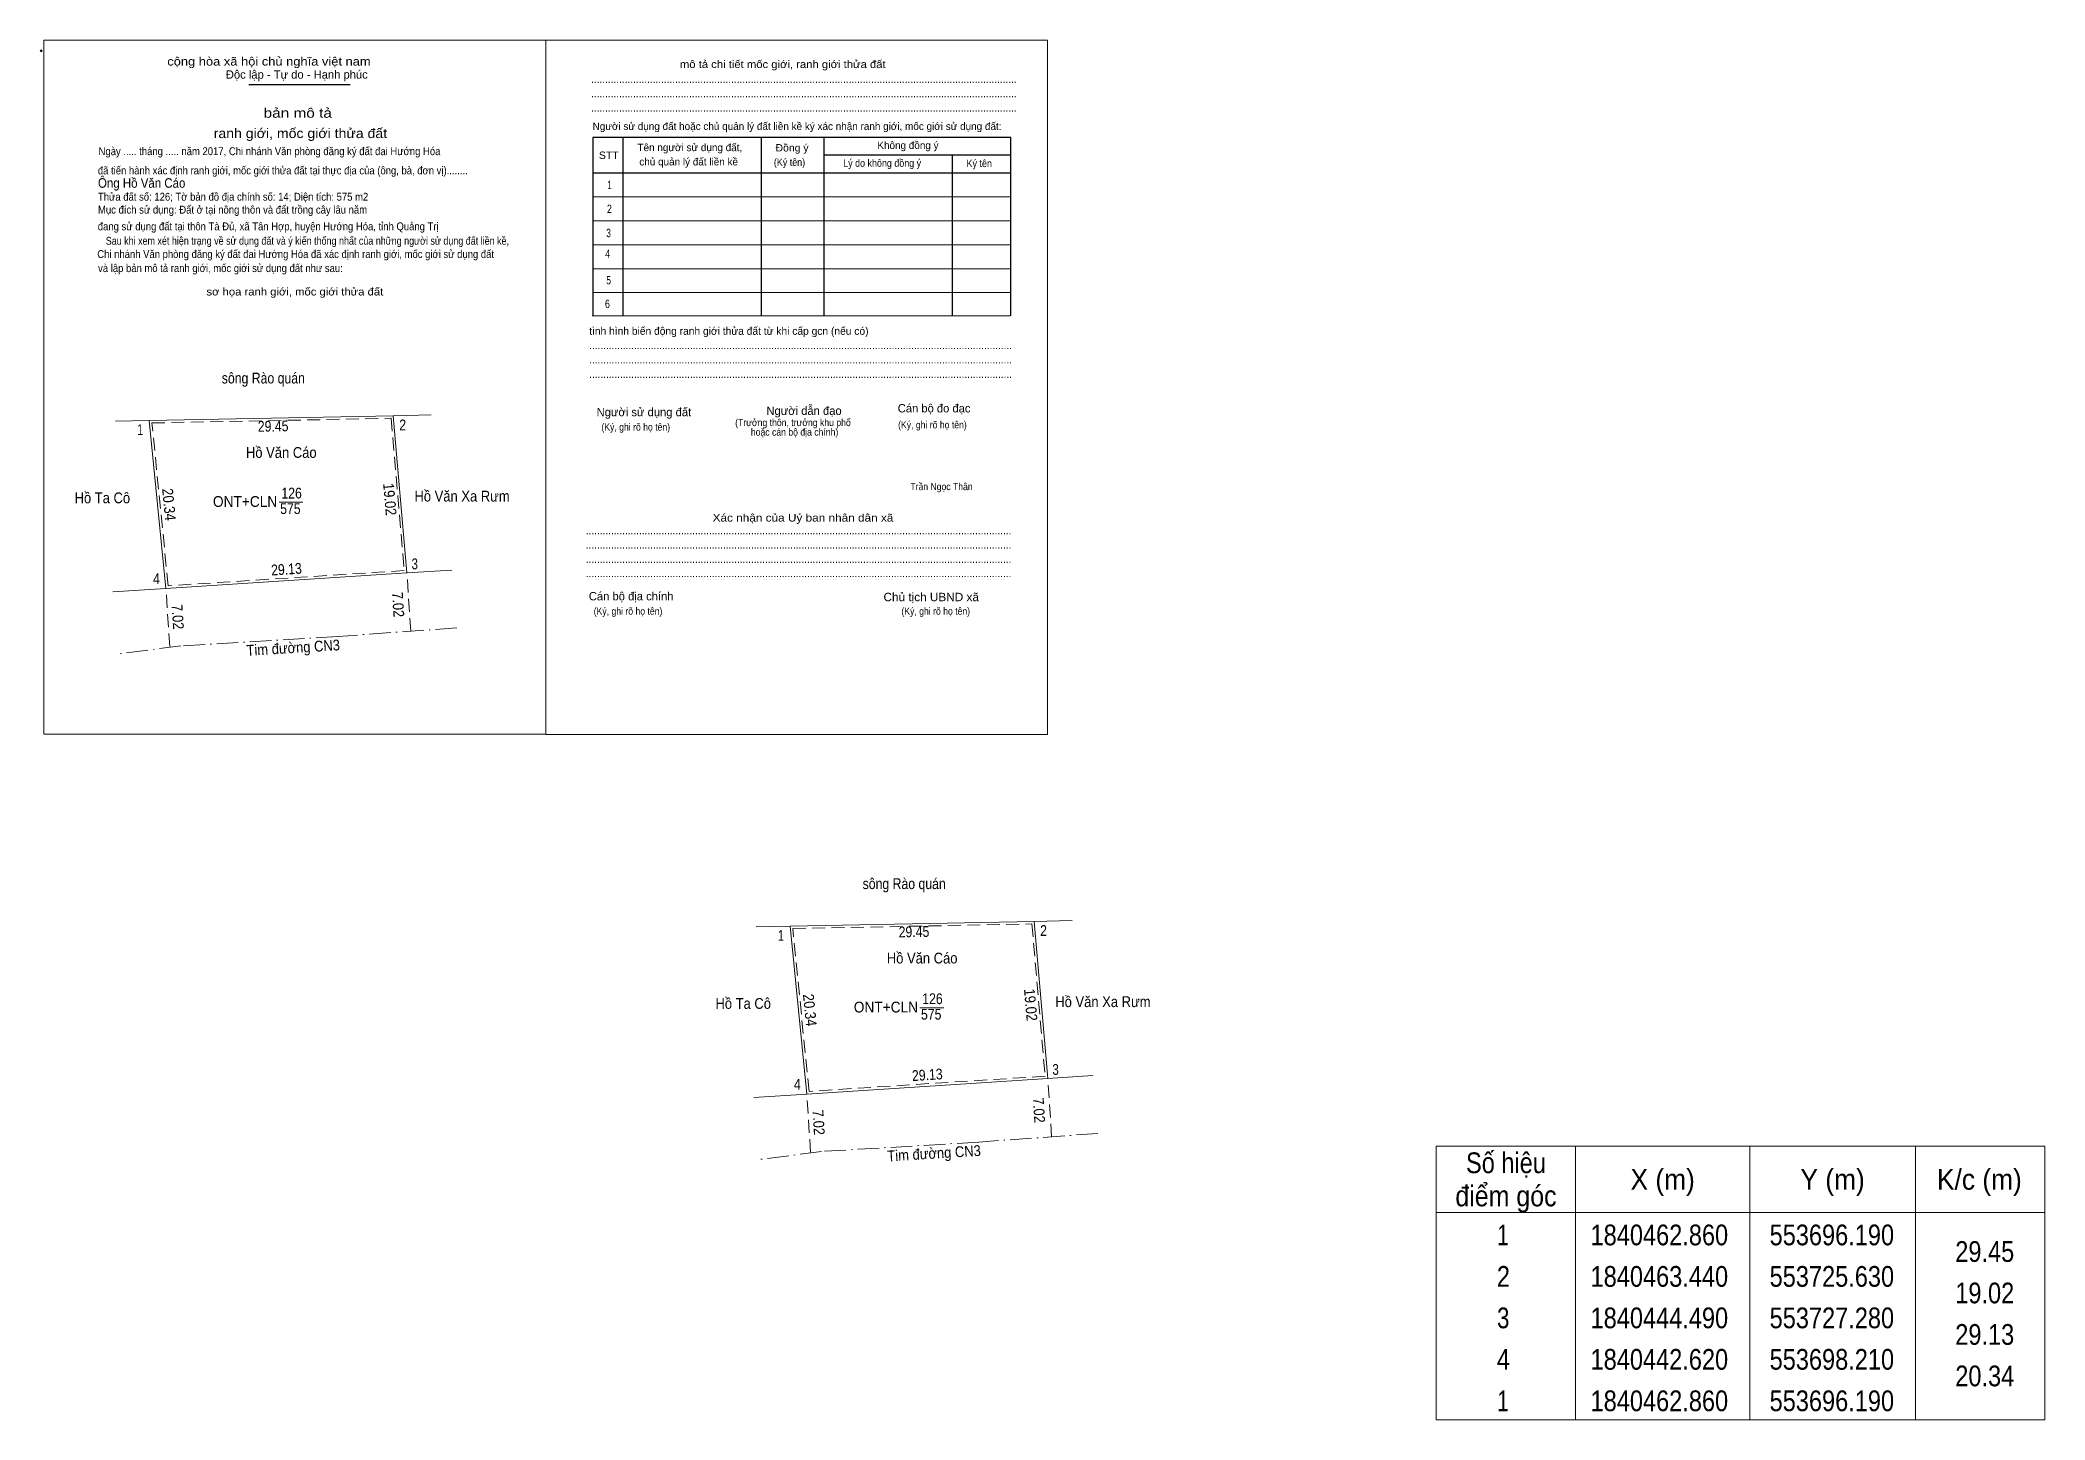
# Model space of a CAD drawing. Header units: metres. Extents: x 553606 to 553848, y 1840403 to 1840570.
import ezdxf
from ezdxf.enums import TextEntityAlignment as Align

# ---------------------------------------------------------------- set-up
doc = ezdxf.new("R2010")
doc.units = ezdxf.units.M
doc.header["$LTSCALE"] = 0.52
doc.header["$PDMODE"] = 32
doc.header["$PDSIZE"] = 0.26
doc.linetypes.add('DOT_DASHED', pattern=[7.7, 5, -1.2, 0.3, -1.2])
doc.linetypes.add('MEDIUM_DASHED', pattern=[4.5, 3, -1.5])
for name, color, linetype, lineweight in [('1', 7, 'Continuous', 13), ('10', 7, 'Continuous', 13), ('2', 7, 'Continuous', 13), ('22', 7, 'DOT_DASHED', 13), ('32', 7, 'MEDIUM_DASHED', 13), ('63', 7, 'Continuous', 13)]:
    doc.layers.add(name, color=color, linetype=linetype, lineweight=lineweight)
for name, color, linetype in [('13', 7, 'Continuous'), ('15', 7, 'Continuous'), ('4', 7, 'Continuous')]:
    doc.layers.add(name, color=color, linetype=linetype)

msp = doc.modelspace()

# ---------------------------------------------------------------- linework, layer by layer
at = {"layer": '1'}
for points in [[(553618.9, 1840523.82), (553648.34, 1840524.4), (553649.99, 1840505.45), (553620.92, 1840503.58)], [(553696.19, 1840462.86), (553725.63, 1840463.44), (553727.28, 1840444.49), (553698.21, 1840442.62)]]:
    msp.add_lwpolyline(points, close=True, dxfattribs=at)
at = {"layer": '1', "linetype": 'MEDIUM_DASHED'}
for points in [[(553619.23, 1840523.53), (553648.07, 1840524.09), (553649.66, 1840505.73), (553621.19, 1840503.9)], [(553696.52, 1840462.57), (553725.36, 1840463.13), (553726.95, 1840444.77), (553698.48, 1840442.94)]]:
    msp.add_lwpolyline(points, close=True, dxfattribs=at)
at = {"layer": '10'}
for p, q in [((553614.83, 1840523.74), (553618.9, 1840523.82)), ((553618.9, 1840523.82), (553648.34, 1840524.4)), ((553620.92, 1840503.58), (553618.9, 1840523.82)), ((553648.34, 1840524.4), (553652.92, 1840524.49)), ((553649.99, 1840505.45), (553648.34, 1840524.4)), ((553649.99, 1840505.45), (553655.4, 1840505.8)), ((553614.52, 1840503.17), (553620.92, 1840503.58)), ((553620.92, 1840503.58), (553649.99, 1840505.45)), ((553692.12, 1840462.78), (553696.19, 1840462.86)), ((553696.19, 1840462.86), (553725.63, 1840463.44)), ((553698.21, 1840442.62), (553696.19, 1840462.86)), ((553725.63, 1840463.44), (553730.21, 1840463.53)), ((553727.28, 1840444.49), (553725.63, 1840463.44)), ((553691.81, 1840442.21), (553698.21, 1840442.62)), ((553698.21, 1840442.62), (553727.28, 1840444.49)), ((553727.28, 1840444.49), (553732.69, 1840444.84))]:
    msp.add_line(p, q, dxfattribs=at)
at = {"layer": '2', "lineweight": 25}
for p, q in [((553630.9, 1840564.33), (553643.14, 1840564.33)), ((553676.02, 1840557.94), (553676.02, 1840536.45)), ((553692.72, 1840557.86), (553692.72, 1840536.45)), ((553700.25, 1840557.86), (553700.25, 1840536.45)), ((553700.25, 1840555.87), (553722.82, 1840555.87)), ((553715.75, 1840555.87), (553715.75, 1840536.45)), ((553672.4, 1840553.67), (553722.82, 1840553.67))]:
    msp.add_line(p, q, dxfattribs=at)
at = {"layer": '2'}
for p, q in [((553672.4, 1840550.79), (553722.82, 1840550.79)), ((553672.4, 1840547.9), (553722.82, 1840547.9)), ((553672.4, 1840545.01), (553722.82, 1840545.01)), ((553672.4, 1840542.13), (553722.82, 1840542.13)), ((553672.4, 1840539.24), (553722.82, 1840539.24)), ((553672.31, 1840536.45), (553722.74, 1840536.45)), ((553634.56, 1840513.99), (553637.44, 1840513.99)), ((553711.85, 1840453.03), (553714.73, 1840453.03))]:
    msp.add_line(p, q, dxfattribs=at)
for points in [[(553606.2, 1840569.69), (553666.72, 1840569.69), (553666.72, 1840485.99), (553606.2, 1840485.99)], [(553666.72, 1840569.69), (553727.24, 1840569.69), (553727.24, 1840485.98), (553666.72, 1840485.98)], [(553666.72, 1840569.69), (553727.24, 1840569.69), (553727.24, 1840485.98), (553666.72, 1840485.98)]]:
    msp.add_lwpolyline(points, close=True, dxfattribs=at)
at = {"layer": '2', "lineweight": 25}
msp.add_lwpolyline([(553722.82, 1840536.45), (553722.82, 1840557.94), (553672.4, 1840557.94), (553672.4, 1840536.45)], dxfattribs=at)
at = {"layer": '2'}
msp.add_point((553605.87, 1840568.4), dxfattribs=at)
at = {"layer": '22'}
for p, q in [((553656.02, 1840498.83), (553641.67, 1840497.79)), ((553733.31, 1840437.87), (553718.96, 1840436.83))]:
    msp.add_line(p, q, dxfattribs=at)
for points in [[(553641.63, 1840497.79), (553622.71, 1840496.65), (553615.05, 1840495.67)], [(553718.92, 1840436.83), (553700, 1840435.69), (553692.34, 1840434.71)]]:
    msp.add_lwpolyline(points, dxfattribs=at)
at = {"layer": '32'}
for p, q in [((553621.37, 1840496.57), (553620.92, 1840503.58)), ((553650.44, 1840498.43), (553649.99, 1840505.45)), ((553698.66, 1840435.61), (553698.21, 1840442.62)), ((553727.73, 1840437.47), (553727.28, 1840444.49))]:
    msp.add_line(p, q, dxfattribs=at)
at = {"layer": '63'}
for p, q in [((553790.93, 1840436.33), (553790.93, 1840403.33)), ((553811.93, 1840436.33), (553811.93, 1840403.33)), ((553831.93, 1840436.33), (553831.93, 1840403.33)), ((553774.13, 1840428.33), (553847.53, 1840428.33))]:
    msp.add_line(p, q, dxfattribs=at)
msp.add_lwpolyline([(553774.13, 1840436.33), (553847.53, 1840436.33), (553847.53, 1840403.33), (553774.13, 1840403.33)], close=True, dxfattribs=at)

# ---------------------------------------------------------------- texts
at = {"layer": '13', "width": 0.85}
for p in [(553636.075, 1840514.42), (553713.365, 1840453.46)]:
    msp.add_text('126', height=1.3, dxfattribs=at).set_placement(p, align=Align.CENTER)
at = {"layer": '15', "width": 0.9}
for s, p in [('Hồ Văn Cáo', (553634.83, 1840519.32)), ('Hồ Ta Cô', (553613.25, 1840513.85)), ('Hồ Văn Xa Rưm', (553656.63, 1840514.06)), ('Hồ Văn Cáo', (553712.12, 1840458.36)), ('Hồ Ta Cô', (553690.54, 1840452.89)), ('Hồ Văn Xa Rưm', (553733.92, 1840453.1))]:
    msp.add_text(s, height=1.3, dxfattribs=at).set_placement(p, align=Align.CENTER)
at = {"layer": '2'}
for s, height, width, p in [('cộng hòa xã hội chủ nghĩa việt nam', 1.01, 1.15, (553621.08, 1840566.62)), ('........................................................................................................................................................', 1.01, 0.9, (553672.19, 1840564.52)), ('........................................................................................................................................................', 1.01, 0.9, (553672.19, 1840562.79)), ('........................................................................................................................................................', 1.01, 0.9, (553672.19, 1840561.06)), ('Ngày ..... tháng ..... năm 2017, Chi nhánh Văn phòng đăng ký đất đai Hướng Hóa', 0.9513, 0.9, (553612.79, 1840555.82)), ('STT', 0.8945, 1.05, (553673.14, 1840555.36)), ('Đồng ý', 0.8945, 1.05, (553694.44, 1840556.26)), (' đã tiến hành xác định ranh giới, mốc giới thửa đất tại thực địa của (ông, bà, đơn vị)........', 0.9491, 0.9, (553612.39, 1840553.5)), ('(Ký tên)', 0.8945, 0.9, (553694.24, 1840554.52)), ('Lý do không đồng ý', 0.8945, 0.9, (553702.6, 1840554.42)), ('Ký tên', 0.8945, 0.9, (553717.48, 1840554.38)), ('Ông Hồ Văn Cáo', 1.15, 0.9, (553612.72, 1840551.89)), ('Thửa đất số: 126; Tờ bản đồ địa chính số: 14; Diện tích: 575 m2', 0.95, 0.9, (553612.72, 1840550.33)), ('Mục đích sử dụng: Đất ở tại nông thôn và đất trồng cây lâu năm', 0.9516, 0.9, (553612.72, 1840548.77)), ('đang sử dụng đất tại thôn Tà Đủ, xã Tân Hợp, huyện Hướng Hóa, tỉnh Quảng Trị', 0.9501, 0.9, (553612.7, 1840546.76)), ('Chi nhánh Văn phòng đăng ký đất đai Hướng Hóa đã xác định ranh giới, mốc giới sử dụng đất', 0.9491, 0.9, (553612.64, 1840543.42)), ('Sau khi xem xét hiện trạng về sử dụng đất và ý kiến thống nhất của những người sử dụng đất liền kề,', 0.9491, 0.85, (553613.66, 1840545.02)), (' và lập bản mô tả ranh giới, mốc giới sử dụng đất như sau:', 0.9491, 0.9, (553612.42, 1840541.72)), ('.......................................................................................................................................................', 1.01, 0.9, (553671.96, 1840532.43)), ('.......................................................................................................................................................', 1.01, 0.9, (553671.96, 1840530.7)), ('.......................................................................................................................................................', 1.01, 0.9, (553671.96, 1840528.96)), ('(Ký, ghi rõ họ tên)', 0.8657, 0.9, (553673.44, 1840522.61)), ('(Ký, ghi rõ họ tên)', 0.8657, 0.9, (553709.22, 1840522.88)), ('Trần Ngọc Thân', 0.8636, 0.9, (553710.7, 1840515.43)), ('........................................................................................................................................................', 1.01, 0.9, (553671.55, 1840510.11)), ('........................................................................................................................................................', 1.01, 0.9, (553671.55, 1840508.39)), ('........................................................................................................................................................', 1.01, 0.9, (553671.55, 1840506.66)), ('........................................................................................................................................................', 1.01, 0.9, (553671.55, 1840504.94)), ('Chủ tịch UBND xã', 1.01, 1.05, (553707.46, 1840502.04)), ('(Ký, ghi rõ họ tên)', 0.8657, 0.9, (553672.51, 1840500.41)), ('(Ký, ghi rõ họ tên)', 0.8657, 0.9, (553709.62, 1840500.41))]:
    msp.add_text(s, height=height, dxfattribs=dict(at, width=width)).set_placement(p)
for s, height, p in [('Độc lập - Tự do - Hạnh phúc', 1.01, (553628.14, 1840565.04)), ('Người sử dụng đất hoặc chủ quản lý đất liền kề ký xác nhận ranh giới, mốc giới sử dụng đất:', 0.8945, (553672.38, 1840558.86)), ('Tên người sử dụng đất,', 0.8945, (553677.79, 1840556.3)), ('Không đồng ý', 0.8945, (553706.72, 1840556.56)), ('chủ quản lý đất liền kề', 0.8945, (553678.01, 1840554.58)), ('tình hình biến động ranh giới thửa đất từ khi cấp gcn (nếu có)', 0.9233, (553671.96, 1840534.16)), ('Người sử dụng đất', 1.01, (553672.86, 1840524.34)), ('Người dẫn đạo', 1.01, (553693.34, 1840524.5)), ('Cán bộ đo đạc', 1.008, (553709.18, 1840524.8)), ('Cán bộ địa chính', 1.01, (553671.92, 1840502.14))]:
    msp.add_text(s, height=height, dxfattribs=at).set_placement(p)
for s, height, width, p in [('mô tả chi tiết mốc giới, ranh giới thửa đất', 0.9233, 1.1, (553695.31, 1840566.32)), ('bản mô tả', 1.154, 1.2, (553636.815, 1840560.33)), ('ranh giới, mốc giới thửa đất', 1.154, 1.1, (553637.135, 1840557.88)), ('1', 1.01, 0.65, (553674.415, 1840551.72)), ('2', 1.01, 0.8, (553674.405, 1840548.84)), ('3', 1.01, 0.75, (553674.3, 1840545.93)), ('4', 1.01, 0.8, (553674.19, 1840543.42)), ('sơ họa ranh giới, mốc giới thửa đất', 0.9233, 1.1, (553636.465, 1840538.9)), ('5', 1.01, 0.75, (553674.31, 1840540.24)), ('6', 1.01, 0.8, (553674.165, 1840537.38)), ('(Trưởng thôn, trưởng khu phố', 0.8657, 0.9, (553696.54, 1840523.15)), ('hoặc cán bộ địa chính)', 0.8657, 0.9, (553696.735, 1840522)), ('Xác nhận của Uỷ ban nhân dân xã', 0.9238, 1.15, (553697.75, 1840511.64))]:
    msp.add_text(s, height=height, dxfattribs=dict(at, width=width)).set_placement(p, align=Align.CENTER)
at = {"layer": '2', "width": 0.95}
for p in [(553634.34, 1840513.41), (553711.63, 1840452.45)]:
    msp.add_text('ONT+CLN', height=1.3, dxfattribs=at).set_placement(p, align=Align.RIGHT)
at = {"layer": '32', "width": 0.9}
for p in [(553648.2762, 1840501.5816), (553621.6962, 1840500.1116), (553698.9862, 1840439.1516), (553725.5662, 1840440.6216)]:
    msp.add_text('7.02', height=1.3, rotation=273.673, dxfattribs=at).set_placement(p, align=Align.CENTER)
at = {"layer": '4', "width": 0.85}
for p in [(553635.925, 1840512.55), (553713.215, 1840451.59)]:
    msp.add_text('575', height=1.3, dxfattribs=at).set_placement(p, align=Align.CENTER)
at = {"layer": '63'}
for s, height, width, p in [('sông Rào quán', 1.3, 0.85, (553632.665, 1840528.29)), ('sông Rào quán', 1.3, 0.85, (553709.955, 1840467.33)), ('Số hiệu', 2.5, 0.85, (553782.53, 1840433.08)), ('X (m)', 2.5, 0.95, (553801.43, 1840431.08)), ('Y (m)', 2.5, 0.95, (553821.925, 1840431.08)), ('K/c (m)', 2.5, 0.95, (553839.63, 1840431.08)), ('điểm góc', 2.5, 0.9, (553782.53, 1840429.08)), (' 1', 2.5, 0.75, (553781.825, 1840424.38)), ('1840462.860', 2.5, 0.85, (553801.03, 1840424.38)), ('553696.190', 2.5, 0.85, (553821.835, 1840424.38)), (' 2', 2.5, 0.85, (553781.83, 1840419.38)), ('1840463.440', 2.5, 0.85, (553801.03, 1840419.38)), ('553725.630', 2.5, 0.85, (553821.835, 1840419.38)), (' 3', 2.5, 0.8, (553781.83, 1840414.38)), ('1840444.490', 2.5, 0.85, (553801.03, 1840414.38)), ('553727.280', 2.5, 0.85, (553821.835, 1840414.38)), (' 4', 2.5, 0.85, (553781.825, 1840409.38)), ('1840442.620', 2.5, 0.85, (553801.03, 1840409.38)), ('553698.210', 2.5, 0.85, (553821.835, 1840409.38)), (' 1', 2.5, 0.75, (553781.825, 1840404.38)), ('1840462.860', 2.5, 0.85, (553801.03, 1840404.38)), ('553696.190', 2.5, 0.85, (553821.835, 1840404.38))]:
    msp.add_text(s, height=height, dxfattribs=dict(at, width=width)).set_placement(p, align=Align.CENTER)
for s, height, width, p in [(' 1', 1.3, 0.75, (553618.17, 1840522.06)), (' 2', 1.3, 0.85, (553649.88, 1840522.64)), (' 3', 1.3, 0.8, (553651.31, 1840505.89)), (' 4', 1.3, 0.85, (553620.19, 1840504.1)), (' 1', 1.3, 0.75, (553695.46, 1840461.1)), (' 2', 1.3, 0.85, (553727.17, 1840461.68)), (' 3', 1.3, 0.8, (553728.6, 1840444.93)), (' 4', 1.3, 0.85, (553697.48, 1840443.14)), ('29.45', 2.5, 0.85, (553843.83, 1840422.38)), ('19.02', 2.5, 0.85, (553843.83, 1840417.38)), ('29.13', 2.5, 0.85, (553843.83, 1840412.38)), ('20.34', 2.5, 0.85, (553843.83, 1840407.38))]:
    msp.add_text(s, height=height, dxfattribs=dict(at, width=width)).set_placement(p, align=Align.RIGHT)
for s, rotation, width, p in [('29.45', 1.129, 0.85, (553633.8572, 1840522.497)), ('20.34', 275.699, 0.9, (553620.6442, 1840513.6346)), ('19.02', 274.976, 0.9, (553647.2784, 1840514.2764)), ('29.13', 3.681, 0.85, (553635.4933, 1840505.2518)), ('Tim đường CN3', 3.448, 0.9, (553636.3059, 1840495.7905)), ('29.45', 1.129, 0.85, (553711.1472, 1840461.537)), ('19.02', 274.976, 0.9, (553724.5684, 1840453.3164)), ('20.34', 275.699, 0.9, (553697.9342, 1840452.6746)), ('29.13', 3.681, 0.85, (553712.7833, 1840444.2918)), ('Tim đường CN3', 3.448, 0.9, (553713.5959, 1840434.8305))]:
    msp.add_text(s, height=1.3, rotation=rotation, dxfattribs=dict(at, width=width)).set_placement(p, align=Align.CENTER)

doc.saveas('drawing.dxf')
